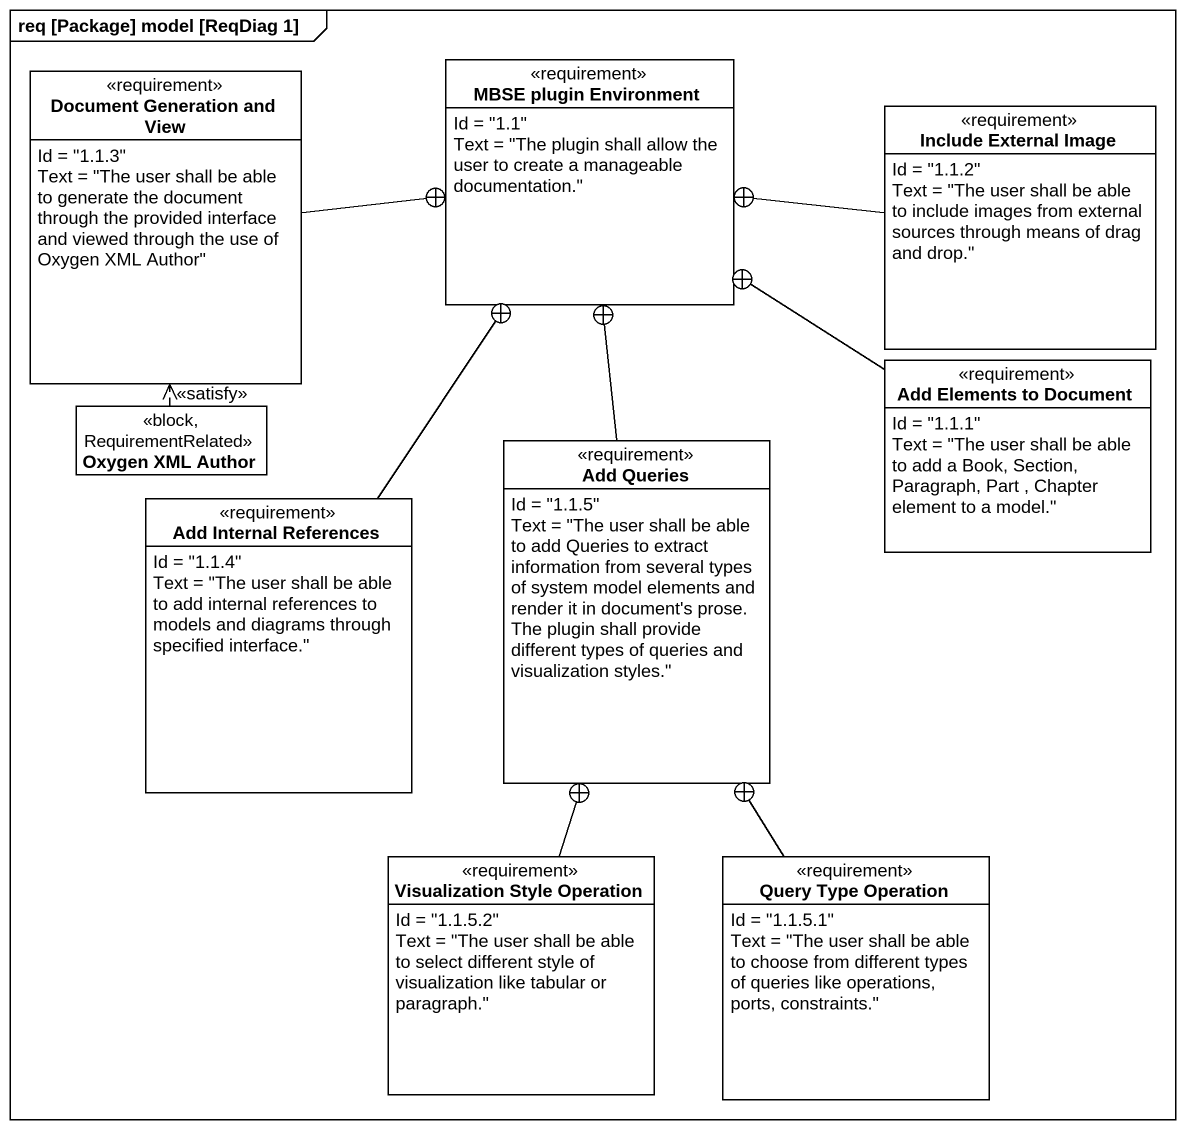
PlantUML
@startuml
mainframe req [Package] model [ReqDiag 1]
hide circle
hide empty members
class "Document Generation and View" as Document_Generation_and_View <<requirement>> {
  Id = "1.1.3"
  Text = "The user shall be able to generate the document through the provided interface and viewed through the use of Oxygen XML Author"
}
class "MBSE plugin Environment" as MBSE_plugin_Environment <<requirement>> {
  Id = "1.1"
  Text = "The plugin shall allow the user to create a manageable documentation."
}
class "Include External Image" as Include_External_Image <<requirement>> {
  Id = "1.1.2"
  Text = "The user shall be able to include images from external sources through means of drag and drop."
}
class "Oxygen XML Author" as Oxygen_XML_Author <<block, RequirementRelated>>
class "Add Elements to Document" as Add_Elements_to_Document <<requirement>> {
  Id = "1.1.1"
  Text = "The user shall be able to add a Book, Section, Paragraph, Part , Chapter element to a model."
}
class "Add Queries" as Add_Queries <<requirement>> {
  Id = "1.1.5"
  Text = "The user shall be able to add Queries to extract information from several types of system model elements and render it in document's prose. The plugin shall provide different types of queries and visualization styles."
}
class "Add Internal References" as Add_Internal_References <<requirement>> {
  Id = "1.1.4"
  Text = "The user shall be able to add internal references to models and diagrams through specified interface."
}
class "Visualization Style Operation" as Visualization_Style <<requirement>> {
  Id = "1.1.5.2"
  Text = "The user shall be able to select different style of visualization like tabular or paragraph."
}
class "Query Type Operation" as Query_Type_Operation <<requirement>> {
  Id = "1.1.5.1"
  Text = "The user shall be able to choose from different types of queries like operations, ports, constraints."
}
Document_Generation_and_View -right-+ MBSE_plugin_Environment
Include_External_Image -left-+ MBSE_plugin_Environment
Oxygen_XML_Author .up.> Document_Generation_and_View : <<satisfy>>
Add_Elements_to_Document -up-+ MBSE_plugin_Environment
Add_Queries -up-+ MBSE_plugin_Environment
Add_Internal_References -up-+ MBSE_plugin_Environment
Visualization_Style -up-+ Add_Queries
Query_Type_Operation -up-+ Add_Queries
@enduml
